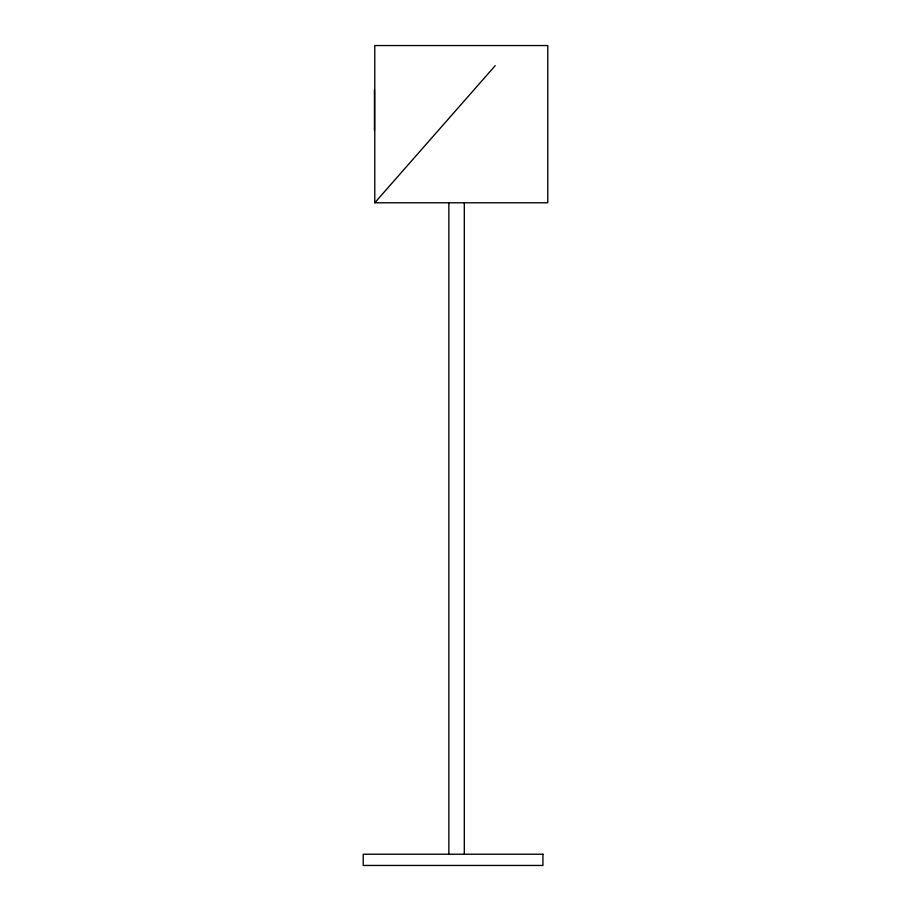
<?xml version="1.0" encoding="UTF-8"?>
<svg xmlns="http://www.w3.org/2000/svg" width="911" height="911" viewBox="0 0 911 911"><rect width="100%" height="100%" fill="white"/><g stroke="black" fill="none" stroke-linecap="round" stroke-linejoin="round"><path stroke-width="1.37" d="M374.763 202.789L374.763 45.55L547.784 45.55L547.784 202.789L374.763 202.789L495.208 65.66M464.303 202.789L464.303 854.222M448.861 202.789L448.861 854.222M374.455 89.813L374.455 130.444M542.922 854.222L363.216 854.222L363.216 865.45L542.922 865.45L542.922 854.222"/></g></svg>
